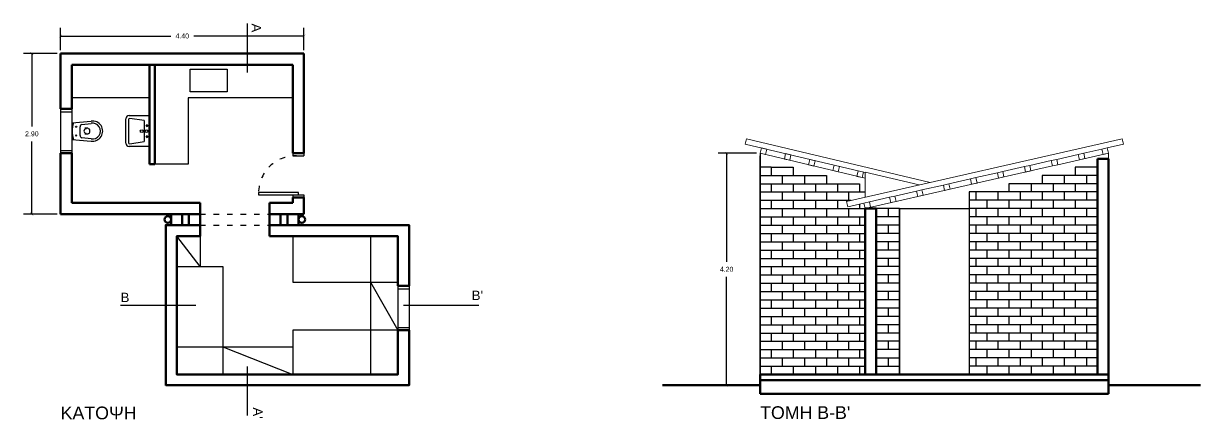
# Model space of a CAD drawing. Header units: millimetres. Extents: x 36.7 to 96.9, y 30.4 to 46.6.
# Drawn here: x 36.65 to 57.94, y 39.41 to 46.57 of the extents above; entities that cross this region are included whole.
import ezdxf

# ---------------------------------------------------------------- set-up
doc = ezdxf.new("R2010")
doc.units = ezdxf.units.MM
doc.linetypes.add('ACAD_ISO03W100', pattern=[30, 12, -18])
doc.linetypes.add('HIDDEN', pattern=[9.525, 6.35, -3.175])
doc.layers.add('ΠΡΟΒΑΛΛΟΜΕΝΑ 2', color=8, linetype='Continuous')
doc.layers.add('ΣΤΕΓΗ', color=2, linetype='Continuous', lineweight=20)
doc.layers.add('ΤΕΜΝΟΜΕΝΑ', color=5, linetype='Continuous', lineweight=50)
doc.styles.get("Standard").update_dxf_attribs({"font": 'arial.ttf'})
doc.dimstyles.new('new', dxfattribs={"dimtxt": 0.09, "dimasz": 0.05, "dimexe": 0.15, "dimexo": 0.0625, "dimgap": 0.09, "dimtad": 0, "dimtih": 1, "dimtoh": 1, "dimzin": 0, "dimdsep": 46, "dimtxsty": 'Standard', "dimblk": 'ARCHTICK', "dimcen": 0.09, "dimadec": 0, "dimazin": 0, "dimtfac": 1, "dimtofl": 0, "dimtmove": 0, "dimatfit": 3, "dimfxl": 0, "dimtolj": 1, "dimtzin": 0, "dimarcsym": 0})

# ---------------------------------------------------------------- blocks, each defined once
blk = doc.blocks.new('_ArchTick')
at = {"color": 0, "linetype": 'ByBlock', "const_width": 0.15}
blk.add_lwpolyline([(-0.5, -0.5), (0.5, 0.5)], dxfattribs=at)
blk = doc.blocks.new('*D11')
at = {"layer": 'DEFPOINTS', "color": 0, "transparency": 16777216}
for p in [(37.326, 46.028), (36.805, 43.128), (37.326, 43.128)]:
    blk.add_point(p, dxfattribs=at)
at = {"layer": 'ΠΡΟΒΑΛΛΟΜΕΝΑ 2', "color": 0, "linetype": 'HIDDEN', "lineweight": -2, "transparency": 16777216}
for p, q in [((37.263, 46.028), (36.655, 46.028)), ((37.263, 43.128), (36.655, 43.128))]:
    blk.add_line(p, q, dxfattribs=at)
at = {"layer": 'ΠΡΟΒΑΛΛΟΜΕΝΑ 2', "color": 0, "linetype": 'Continuous', "lineweight": -2, "transparency": 16777216}
for p, q in [((36.805, 46.028), (36.805, 44.714)), ((36.805, 43.128), (36.805, 44.442))]:
    blk.add_line(p, q, dxfattribs=at)
at = {"layer": 'ΠΡΟΒΑΛΛΟΜΕΝΑ 2', "color": 0, "lineweight": -2, "transparency": 16777216, "xscale": 0.05, "yscale": 0.05, "zscale": 0.05}
for p, rotation in [((36.805, 46.028), 90), ((36.805, 43.128), 270)]:
    blk.add_blockref('_ArchTick', p, dxfattribs=dict(at, rotation=rotation))
at = {"layer": 'ΠΡΟΒΑΛΛΟΜΕΝΑ 2', "color": 0, "transparency": 16777216, "insert": (36.805, 44.578), "char_height": 0.09, "attachment_point": 5}
blk.add_mtext('\\A1;2.90', dxfattribs=at)
blk = doc.blocks.new('*D12')
at = {"layer": 'DEFPOINTS', "color": 0, "transparency": 16777216}
for p in [(41.726, 46.347), (37.326, 46.028), (41.726, 46.028)]:
    blk.add_point(p, dxfattribs=at)
at = {"layer": 'ΠΡΟΒΑΛΛΟΜΕΝΑ 2', "color": 0, "linetype": 'HIDDEN', "lineweight": -2, "transparency": 16777216}
for p, q in [((37.326, 46.09), (37.326, 46.497)), ((41.726, 46.09), (41.726, 46.497))]:
    blk.add_line(p, q, dxfattribs=at)
at = {"layer": 'ΠΡΟΒΑΛΛΟΜΕΝΑ 2', "color": 0, "linetype": 'Continuous', "lineweight": -2, "transparency": 16777216}
for p, q in [((37.326, 46.347), (39.317, 46.347)), ((41.726, 46.347), (39.734, 46.347))]:
    blk.add_line(p, q, dxfattribs=at)
at = {"layer": 'ΠΡΟΒΑΛΛΟΜΕΝΑ 2', "color": 0, "lineweight": -2, "transparency": 16777216, "xscale": 0.05, "yscale": 0.05, "zscale": 0.05, "rotation": 180}
blk.add_blockref('_ArchTick', (37.326, 46.347), dxfattribs=at)
at = {"layer": 'ΠΡΟΒΑΛΛΟΜΕΝΑ 2', "color": 0, "lineweight": -2, "transparency": 16777216, "xscale": 0.05, "yscale": 0.05, "zscale": 0.05}
blk.add_blockref('_ArchTick', (41.726, 46.347), dxfattribs=at)
at = {"layer": 'ΠΡΟΒΑΛΛΟΜΕΝΑ 2', "color": 0, "transparency": 16777216, "insert": (39.526, 46.347), "char_height": 0.09, "attachment_point": 5}
blk.add_mtext('\\A1;4.40', dxfattribs=at)
blk = doc.blocks.new('*D10')
at = {"layer": 'DEFPOINTS', "color": 0, "transparency": 16777216}
for p in [(49.975, 44.227), (49.369, 40.032), (49.975, 40.032)]:
    blk.add_point(p, dxfattribs=at)
at = {"layer": 'ΠΡΟΒΑΛΛΟΜΕΝΑ 2', "color": 0, "linetype": 'HIDDEN', "lineweight": -2, "transparency": 16777216}
for p, q in [((49.912, 44.227), (49.219, 44.227)), ((49.912, 40.032), (49.219, 40.032))]:
    blk.add_line(p, q, dxfattribs=at)
at = {"layer": 'ΠΡΟΒΑΛΛΟΜΕΝΑ 2', "color": 0, "linetype": 'Continuous', "lineweight": -2, "transparency": 16777216}
for p, q in [((49.369, 44.227), (49.369, 42.265)), ((49.369, 40.032), (49.369, 41.994))]:
    blk.add_line(p, q, dxfattribs=at)
at = {"layer": 'ΠΡΟΒΑΛΛΟΜΕΝΑ 2', "color": 0, "lineweight": -2, "transparency": 16777216, "xscale": 0.05, "yscale": 0.05, "zscale": 0.05}
for p, rotation in [((49.369, 44.227), 90), ((49.369, 40.032), 270)]:
    blk.add_blockref('_ArchTick', p, dxfattribs=dict(at, rotation=rotation))
at = {"layer": 'ΠΡΟΒΑΛΛΟΜΕΝΑ 2', "color": 0, "transparency": 16777216, "insert": (49.369, 42.129), "char_height": 0.09, "attachment_point": 5}
blk.add_mtext('\\A1;4.20', dxfattribs=at)

msp = doc.modelspace()

# ---------------------------------------------------------------- linework, layer by layer
at = {"layer": 'ΠΡΟΒΑΛΛΟΜΕΝΑ 2'}
for p, q in [((40.704, 45.687), (40.704, 46.573)), ((38.926, 45.228), (37.526, 45.228)), ((41.526, 45.228), (39.632, 45.228)), ((39.632, 45.228), (39.632, 44.028)), ((37.326, 45.028), (37.326, 44.228)), ((37.326, 44.978), (37.526, 44.978)), ((37.526, 45.028), (37.526, 44.228)), ((38.566, 44.908), (38.926, 44.908)), ((37.526, 44.778), (37.876, 44.808)), ((37.676, 44.548), (37.676, 44.707)), ((37.711, 44.747), (37.876, 44.768)), ((38.506, 44.408), (38.506, 44.848)), ((38.556, 44.838), (38.556, 44.418)), ((38.836, 44.818), (38.576, 44.858)), ((38.836, 44.818), (38.836, 44.438)), ((37.876, 44.488), (37.711, 44.508)), ((37.816, 44.678), (37.766, 44.678)), ((37.766, 44.578), (37.816, 44.578)), ((37.326, 44.278), (37.526, 44.278)), ((37.526, 44.478), (37.876, 44.448)), ((38.926, 44.348), (38.566, 44.348)), ((38.576, 44.398), (38.836, 44.438)), ((41.526, 44.228), (41.526, 44.178)), ((41.526, 44.178), (41.726, 44.178)), ((41.726, 44.228), (41.726, 44.178)), ((49.975, 44.227), (49.975, 40.227)), ((49.975, 40.227), (49.975, 44.179)), ((49.975, 44.179), (49.975, 40.227)), ((49.975, 40.227), (49.975, 44.179)), ((39.632, 44.028), (39.032, 44.028)), ((50.175, 43.977), (49.975, 43.977)), ((50.175, 43.977), (50.175, 43.827)), ((50.175, 43.977), (50.575, 43.977)), ((50.575, 43.977), (50.575, 43.827)), ((56.075, 43.977), (55.675, 43.977)), ((55.675, 43.977), (55.675, 43.827)), ((49.975, 43.827), (51.175, 43.827)), ((49.975, 43.677), (51.775, 43.677)), ((50.175, 43.677), (50.175, 43.527)), ((50.375, 43.827), (50.375, 43.677)), ((50.575, 43.677), (50.575, 43.527)), ((50.775, 43.827), (50.775, 43.677)), ((50.975, 43.677), (50.975, 43.527)), ((51.175, 43.827), (51.175, 43.677)), ((51.375, 43.677), (51.375, 43.527)), ((51.775, 43.677), (51.775, 43.527)), ((56.075, 43.677), (54.475, 43.677)), ((54.475, 43.677), (54.475, 43.527)), ((54.875, 43.677), (54.875, 43.527)), ((56.075, 43.827), (55.075, 43.827)), ((55.075, 43.827), (55.075, 43.677)), ((55.275, 43.677), (55.275, 43.527)), ((55.475, 43.827), (55.475, 43.677)), ((55.675, 43.677), (55.675, 43.527)), ((55.875, 43.827), (55.875, 43.677)), ((41.526, 43.478), (41.726, 43.478)), ((41.526, 43.478), (41.526, 43.428)), ((41.726, 43.478), (41.726, 43.428)), ((49.975, 43.527), (51.875, 43.527)), ((50.375, 43.527), (50.375, 43.377)), ((50.775, 43.527), (50.775, 43.377)), ((51.175, 43.527), (51.175, 43.377)), ((51.575, 43.527), (51.575, 43.377)), ((53.755, 43.527), (53.755, 40.227)), ((56.075, 43.527), (53.755, 43.527)), ((53.875, 43.527), (53.875, 43.377)), ((54.275, 43.527), (54.275, 43.377)), ((54.675, 43.527), (54.675, 43.377)), ((55.075, 43.527), (55.075, 43.377)), ((55.475, 43.527), (55.475, 43.377)), ((55.875, 43.527), (55.875, 43.377)), ((49.975, 43.377), (51.621, 43.377)), ((49.975, 43.227), (51.875, 43.227)), ((50.175, 43.377), (50.175, 43.227)), ((50.375, 43.227), (50.375, 43.077)), ((50.575, 43.377), (50.575, 43.227)), ((50.775, 43.227), (50.775, 43.077)), ((50.975, 43.377), (50.975, 43.227)), ((51.175, 43.227), (51.175, 43.077)), ((51.375, 43.377), (51.375, 43.227)), ((51.575, 43.227), (51.575, 43.077)), ((51.775, 43.304), (51.775, 43.227)), ((52.496, 43.229), (52.075, 43.229)), ((52.295, 43.077), (52.295, 43.229)), ((52.496, 40.227), (52.496, 43.229)), ((52.496, 43.229), (53.755, 43.227)), ((52.496, 43.227), (52.496, 40.227)), ((56.075, 43.377), (53.755, 43.377)), ((56.075, 43.227), (53.755, 43.227)), ((53.875, 43.227), (53.875, 43.077)), ((54.075, 43.377), (54.075, 43.227)), ((54.075, 43.304), (54.075, 43.227)), ((54.275, 43.227), (54.275, 43.077)), ((54.475, 43.377), (54.475, 43.227)), ((54.675, 43.227), (54.675, 43.077)), ((54.875, 43.377), (54.875, 43.227)), ((55.075, 43.227), (55.075, 43.077)), ((55.275, 43.377), (55.275, 43.227)), ((55.475, 43.227), (55.475, 43.077)), ((55.675, 43.377), (55.675, 43.227)), ((55.875, 43.227), (55.875, 43.077)), ((49.975, 43.077), (51.875, 43.077)), ((50.175, 43.077), (50.175, 42.927)), ((50.575, 43.077), (50.575, 42.927)), ((50.975, 43.077), (50.975, 42.927)), ((51.375, 43.077), (51.375, 42.927)), ((51.775, 43.077), (51.775, 42.927)), ((52.496, 43.077), (52.075, 43.077)), ((56.075, 43.077), (53.755, 43.077)), ((54.075, 43.077), (54.075, 42.927)), ((54.475, 43.077), (54.475, 42.927)), ((54.875, 43.077), (54.875, 42.927)), ((55.275, 43.077), (55.275, 42.927)), ((55.675, 43.077), (55.675, 42.927)), ((49.975, 42.927), (51.875, 42.927)), ((50.375, 42.927), (50.375, 42.777)), ((50.775, 42.927), (50.775, 42.777)), ((51.175, 42.927), (51.175, 42.777)), ((51.575, 42.927), (51.575, 42.777)), ((52.496, 42.927), (52.075, 42.927)), ((52.295, 42.777), (52.295, 42.927)), ((56.075, 42.927), (53.755, 42.927)), ((53.875, 42.927), (53.875, 42.777)), ((54.275, 42.927), (54.275, 42.777)), ((54.675, 42.927), (54.675, 42.777)), ((55.075, 42.927), (55.075, 42.777)), ((55.475, 42.927), (55.475, 42.777)), ((55.875, 42.927), (55.875, 42.777)), ((39.847, 42.178), (39.426, 42.728)), ((39.847, 42.728), (39.847, 42.178)), ((41.526, 42.728), (41.526, 41.896)), ((42.929, 42.727), (42.929, 41.896)), ((49.975, 42.777), (51.875, 42.777)), ((49.975, 42.627), (51.875, 42.627)), ((50.175, 42.777), (50.175, 42.627)), ((50.375, 42.627), (50.375, 42.477)), ((50.575, 42.777), (50.575, 42.627)), ((50.775, 42.627), (50.775, 42.477)), ((50.975, 42.777), (50.975, 42.627)), ((51.175, 42.627), (51.175, 42.477)), ((51.375, 42.777), (51.375, 42.627)), ((51.575, 42.627), (51.575, 42.477)), ((51.775, 42.777), (51.775, 42.627)), ((52.496, 42.777), (52.075, 42.777)), ((52.496, 42.627), (52.075, 42.627)), ((52.295, 42.477), (52.295, 42.627)), ((56.075, 42.777), (53.755, 42.777)), ((56.075, 42.627), (53.755, 42.627)), ((53.875, 42.627), (53.875, 42.477)), ((54.075, 42.777), (54.075, 42.627)), ((54.275, 42.627), (54.275, 42.477)), ((54.475, 42.777), (54.475, 42.627)), ((54.675, 42.627), (54.675, 42.477)), ((54.875, 42.777), (54.875, 42.627)), ((55.075, 42.627), (55.075, 42.477)), ((55.275, 42.777), (55.275, 42.627)), ((55.475, 42.627), (55.475, 42.477)), ((55.675, 42.777), (55.675, 42.627)), ((55.875, 42.627), (55.875, 42.477)), ((49.975, 42.477), (51.875, 42.477)), ((50.175, 42.477), (50.175, 42.327)), ((50.575, 42.477), (50.575, 42.327)), ((50.975, 42.477), (50.975, 42.327)), ((51.375, 42.477), (51.375, 42.327)), ((51.775, 42.477), (51.775, 42.327)), ((52.496, 42.477), (52.075, 42.477)), ((56.075, 42.477), (53.755, 42.477)), ((54.075, 42.477), (54.075, 42.327)), ((54.475, 42.477), (54.475, 42.327)), ((54.875, 42.477), (54.875, 42.327)), ((55.275, 42.477), (55.275, 42.327)), ((55.675, 42.477), (55.675, 42.327)), ((39.426, 42.178), (40.257, 42.178)), ((40.257, 42.178), (40.257, 40.228)), ((49.975, 42.327), (51.875, 42.327)), ((49.975, 42.177), (51.875, 42.177)), ((50.175, 42.177), (50.175, 42.027)), ((50.375, 42.327), (50.375, 42.177)), ((50.575, 42.177), (50.575, 42.027)), ((50.775, 42.327), (50.775, 42.177)), ((50.975, 42.177), (50.975, 42.027)), ((51.175, 42.327), (51.175, 42.177)), ((51.375, 42.177), (51.375, 42.027)), ((51.575, 42.327), (51.575, 42.177)), ((51.775, 42.177), (51.775, 42.027)), ((52.496, 42.327), (52.075, 42.327)), ((52.496, 42.177), (52.075, 42.177)), ((52.295, 42.177), (52.295, 42.327)), ((56.075, 42.327), (53.755, 42.327)), ((56.075, 42.177), (53.755, 42.177)), ((53.875, 42.327), (53.875, 42.177)), ((54.075, 42.177), (54.075, 42.027)), ((54.275, 42.327), (54.275, 42.177)), ((54.475, 42.177), (54.475, 42.027)), ((54.675, 42.327), (54.675, 42.177)), ((54.875, 42.177), (54.875, 42.027)), ((55.075, 42.327), (55.075, 42.177)), ((55.275, 42.177), (55.275, 42.027)), ((55.475, 42.327), (55.475, 42.177)), ((55.675, 42.177), (55.675, 42.027)), ((55.875, 42.327), (55.875, 42.177)), ((49.975, 42.027), (51.875, 42.027)), ((50.375, 42.027), (50.375, 41.877)), ((50.775, 42.027), (50.775, 41.877)), ((51.175, 42.027), (51.175, 41.877)), ((51.575, 42.027), (51.575, 41.877)), ((52.496, 42.027), (52.075, 42.027)), ((52.295, 41.877), (52.295, 42.027)), ((56.075, 42.027), (53.755, 42.027)), ((53.875, 42.027), (53.875, 41.877)), ((54.275, 42.027), (54.275, 41.877)), ((54.675, 42.027), (54.675, 41.877)), ((55.075, 42.027), (55.075, 41.877)), ((55.475, 42.027), (55.475, 41.877)), ((55.875, 42.027), (55.875, 41.877)), ((41.526, 41.896), (43.426, 41.896)), ((42.929, 41.896), (42.929, 41.028)), ((42.929, 41.896), (43.426, 41.028)), ((43.426, 41.828), (43.426, 41.028)), ((43.426, 41.778), (43.626, 41.778)), ((43.626, 41.828), (43.626, 41.028)), ((49.975, 41.877), (51.875, 41.877)), ((49.975, 41.727), (51.875, 41.727)), ((50.175, 41.877), (50.175, 41.727)), ((50.375, 41.727), (50.375, 41.577)), ((50.575, 41.877), (50.575, 41.727)), ((50.775, 41.727), (50.775, 41.577)), ((50.975, 41.877), (50.975, 41.727)), ((51.175, 41.727), (51.175, 41.577)), ((51.375, 41.877), (51.375, 41.727)), ((51.575, 41.727), (51.575, 41.577)), ((51.775, 41.877), (51.775, 41.727)), ((52.496, 41.877), (52.075, 41.877)), ((52.496, 41.727), (52.075, 41.727)), ((52.295, 41.577), (52.295, 41.727)), ((56.075, 41.877), (53.755, 41.877)), ((56.075, 41.727), (53.755, 41.727)), ((53.875, 41.727), (53.875, 41.577)), ((54.075, 41.877), (54.075, 41.727)), ((54.275, 41.727), (54.275, 41.577)), ((54.475, 41.877), (54.475, 41.727)), ((54.675, 41.727), (54.675, 41.577)), ((54.875, 41.877), (54.875, 41.727)), ((55.075, 41.727), (55.075, 41.577)), ((55.275, 41.877), (55.275, 41.727)), ((55.475, 41.727), (55.475, 41.577)), ((55.675, 41.877), (55.675, 41.727)), ((55.875, 41.727), (55.875, 41.577)), ((49.975, 41.577), (51.875, 41.577)), ((50.175, 41.577), (50.175, 41.427)), ((50.575, 41.577), (50.575, 41.427)), ((50.975, 41.577), (50.975, 41.427)), ((51.375, 41.577), (51.375, 41.427)), ((51.775, 41.577), (51.775, 41.427)), ((52.496, 41.577), (52.075, 41.577)), ((56.075, 41.577), (53.755, 41.577)), ((54.075, 41.577), (54.075, 41.427)), ((54.475, 41.577), (54.475, 41.427)), ((54.875, 41.577), (54.875, 41.427)), ((55.275, 41.577), (55.275, 41.427)), ((55.675, 41.577), (55.675, 41.427)), ((39.768, 41.473), (38.411, 41.473)), ((44.891, 41.473), (43.528, 41.473)), ((49.975, 41.427), (51.875, 41.427)), ((50.375, 41.427), (50.375, 41.277)), ((50.775, 41.427), (50.775, 41.277)), ((51.175, 41.427), (51.175, 41.277)), ((51.575, 41.427), (51.575, 41.277)), ((52.496, 41.427), (52.075, 41.427)), ((52.295, 41.277), (52.295, 41.427)), ((56.075, 41.427), (53.755, 41.427)), ((53.875, 41.427), (53.875, 41.277)), ((54.275, 41.427), (54.275, 41.277)), ((54.675, 41.427), (54.675, 41.277)), ((55.075, 41.427), (55.075, 41.277)), ((55.475, 41.427), (55.475, 41.277)), ((55.875, 41.427), (55.875, 41.277)), ((43.426, 41.078), (43.626, 41.078)), ((49.975, 41.277), (51.875, 41.277)), ((49.975, 41.127), (51.875, 41.127)), ((50.175, 41.277), (50.175, 41.127)), ((50.375, 41.127), (50.375, 40.977)), ((50.575, 41.277), (50.575, 41.127)), ((50.775, 41.127), (50.775, 40.977)), ((50.975, 41.277), (50.975, 41.127)), ((51.175, 41.127), (51.175, 40.977)), ((51.375, 41.277), (51.375, 41.127)), ((51.575, 41.127), (51.575, 40.977)), ((51.775, 41.277), (51.775, 41.127)), ((52.496, 41.277), (52.075, 41.277)), ((52.496, 41.127), (52.075, 41.127)), ((52.295, 40.977), (52.295, 41.127)), ((56.075, 41.277), (53.755, 41.277)), ((56.075, 41.127), (53.755, 41.127)), ((53.875, 41.127), (53.875, 40.977)), ((54.075, 41.277), (54.075, 41.127)), ((54.275, 41.127), (54.275, 40.977)), ((54.475, 41.277), (54.475, 41.127)), ((54.675, 41.127), (54.675, 40.977)), ((54.875, 41.277), (54.875, 41.127)), ((55.075, 41.127), (55.075, 40.977)), ((55.275, 41.277), (55.275, 41.127)), ((55.475, 41.127), (55.475, 40.977)), ((55.675, 41.277), (55.675, 41.127)), ((55.875, 41.127), (55.875, 40.977)), ((43.426, 41.028), (41.526, 41.028)), ((41.526, 41.028), (41.526, 40.228)), ((42.929, 41.027), (42.929, 40.228)), ((49.975, 40.977), (51.875, 40.977)), ((50.175, 40.977), (50.175, 40.827)), ((50.575, 40.977), (50.575, 40.827)), ((50.975, 40.977), (50.975, 40.827)), ((51.375, 40.977), (51.375, 40.827)), ((51.775, 40.977), (51.775, 40.827)), ((52.496, 40.977), (52.075, 40.977)), ((56.075, 40.977), (53.755, 40.977)), ((54.075, 40.977), (54.075, 40.827)), ((54.475, 40.977), (54.475, 40.827)), ((54.875, 40.977), (54.875, 40.827)), ((55.275, 40.977), (55.275, 40.827)), ((55.675, 40.977), (55.675, 40.827)), ((39.427, 40.725), (40.257, 40.725)), ((40.257, 40.725), (41.526, 40.725)), ((40.257, 40.725), (41.526, 40.228)), ((49.975, 40.827), (51.875, 40.827)), ((49.975, 40.677), (51.875, 40.677)), ((50.175, 40.677), (50.175, 40.527)), ((50.375, 40.827), (50.375, 40.677)), ((50.575, 40.677), (50.575, 40.527)), ((50.775, 40.827), (50.775, 40.677)), ((50.975, 40.677), (50.975, 40.527)), ((51.175, 40.827), (51.175, 40.677)), ((51.375, 40.677), (51.375, 40.527)), ((51.575, 40.827), (51.575, 40.677)), ((51.775, 40.677), (51.775, 40.527)), ((52.496, 40.827), (52.075, 40.827)), ((52.496, 40.677), (52.075, 40.677)), ((52.295, 40.677), (52.295, 40.827)), ((56.075, 40.827), (53.755, 40.827)), ((56.075, 40.677), (53.755, 40.677)), ((53.875, 40.827), (53.875, 40.677)), ((54.075, 40.677), (54.075, 40.527)), ((54.275, 40.827), (54.275, 40.677)), ((54.475, 40.677), (54.475, 40.527)), ((54.675, 40.827), (54.675, 40.677)), ((54.875, 40.677), (54.875, 40.527)), ((55.075, 40.827), (55.075, 40.677)), ((55.275, 40.677), (55.275, 40.527)), ((55.475, 40.827), (55.475, 40.677)), ((55.675, 40.677), (55.675, 40.527)), ((55.875, 40.827), (55.875, 40.677)), ((49.975, 40.527), (51.875, 40.527)), ((50.375, 40.527), (50.375, 40.377)), ((50.775, 40.527), (50.775, 40.377)), ((51.175, 40.527), (51.175, 40.377)), ((51.575, 40.527), (51.575, 40.377)), ((52.075, 40.527), (52.496, 40.527)), ((52.295, 40.377), (52.295, 40.527)), ((56.075, 40.527), (53.755, 40.527)), ((53.875, 40.527), (53.875, 40.377)), ((54.275, 40.527), (54.275, 40.377)), ((54.675, 40.527), (54.675, 40.377)), ((55.075, 40.527), (55.075, 40.377)), ((55.475, 40.527), (55.475, 40.377)), ((55.875, 40.527), (55.875, 40.377)), ((40.704, 39.485), (40.704, 40.37)), ((49.975, 40.377), (51.875, 40.377)), ((50.175, 40.377), (50.175, 40.227)), ((50.575, 40.377), (50.575, 40.227)), ((50.975, 40.377), (50.975, 40.227)), ((51.375, 40.377), (51.375, 40.227)), ((51.775, 40.377), (51.775, 40.227)), ((52.075, 40.377), (52.496, 40.377)), ((56.075, 40.377), (53.755, 40.377)), ((54.075, 40.377), (54.075, 40.227)), ((54.475, 40.377), (54.475, 40.227)), ((54.875, 40.377), (54.875, 40.227)), ((55.275, 40.377), (55.275, 40.227)), ((55.675, 40.377), (55.675, 40.227))]:
    msp.add_line(p, q, dxfattribs=at)
at = {"layer": 'ΠΡΟΒΑΛΛΟΜΕΝΑ 2', "linetype": 'ACAD_ISO03W100', "ltscale": 0.008}
for p, q in [((39.847, 43.128), (41.104, 43.128)), ((39.847, 42.928), (41.104, 42.928))]:
    msp.add_line(p, q, dxfattribs=at)
at = {"layer": 'ΠΡΟΒΑΛΛΟΜΕΝΑ 2'}
for points in [[(39.671, 45.75), (40.335, 45.75), (40.335, 45.339), (39.671, 45.339)], [(40.906, 43.518), (40.906, 43.478), (41.626, 43.478), (41.626, 43.518)]]:
    msp.add_lwpolyline(points, close=True, dxfattribs=at)
for centre, radius in [((37.606, 44.708), 0.01), ((37.606, 44.548), 0.01), ((38.792, 44.628), 0.025), ((38.879, 44.628), 0.025)]:
    msp.add_circle(centre, radius, dxfattribs=at)
for centre, radius, start, end in [((38.566, 44.848), 0.06, 90, 180), ((38.108, 44.628), 0.572, 164.8107, 195.1893), ((37.716, 44.707), 0.04, 97.125, 180), ((37.904, 44.628), 0.182, 261.2026, 98.7974), ((37.903, 44.628), 0.143, 258.9449, 101.0551), ((38.576, 44.838), 0.02, 90, 180), ((37.716, 44.548), 0.04, 180, 262.875), ((37.786, 44.628), 0.04, 90, 270), ((37.805, 44.628), 0.0512, 282.6804, 77.3196), ((38.566, 44.408), 0.06, 180, 270), ((38.576, 44.418), 0.02, 180, 270)]:
    msp.add_arc(centre, radius, start, end, dxfattribs=at)
at = {"layer": 'ΠΡΟΒΑΛΛΟΜΕΝΑ 2', "linetype": 'ACAD_ISO03W100', "ltscale": 0.008}
msp.add_arc((41.57, 43.515), 0.665, 85.1868, 183.1994, dxfattribs=at)
at = {"layer": 'ΠΡΟΒΑΛΛΟΜΕΝΑ 2'}
for points, invisible_edges in [([(38.897, 44.717, 0.84), (38.876, 44.738, 0.84), (38.871, 44.727, 0.84)], 13), ([(38.876, 44.738, 0.8), (38.897, 44.717, 0.8), (38.871, 44.727, 0.8)], 7), ([(38.876, 44.738, 0.8), (38.871, 44.727, 0.8), (38.871, 44.727, 0.84)], 12), ([(38.871, 44.727, 0.84), (38.876, 44.738, 0.84), (38.876, 44.738, 0.8)], 12), ([(38.897, 44.717, 0.84), (38.871, 44.727, 0.84), (38.876, 44.717, 0.84)], 13), ([(38.871, 44.727, 0.8), (38.897, 44.717, 0.8), (38.876, 44.717, 0.8)], 7), ([(38.871, 44.727, 0.8), (38.876, 44.717, 0.8), (38.876, 44.717, 0.84)], 12), ([(38.876, 44.717, 0.84), (38.871, 44.727, 0.84), (38.871, 44.727, 0.8)], 12), ([(38.897, 44.717, 0.84), (38.886, 44.742, 0.84), (38.876, 44.738, 0.84)], 13), ([(38.886, 44.742, 0.8), (38.897, 44.717, 0.8), (38.876, 44.738, 0.8)], 7), ([(38.886, 44.742, 0.8), (38.876, 44.738, 0.8), (38.876, 44.738, 0.84)], 12), ([(38.876, 44.738, 0.84), (38.886, 44.742, 0.84), (38.886, 44.742, 0.8)], 12), ([(38.897, 44.717, 0.84), (38.876, 44.717, 0.84), (38.886, 44.712, 0.84)], 5), ([(38.876, 44.717, 0.8), (38.897, 44.717, 0.8), (38.886, 44.712, 0.8)], 5), ([(38.876, 44.717, 0.8), (38.886, 44.712, 0.8), (38.886, 44.712, 0.84)], 12), ([(38.886, 44.712, 0.84), (38.876, 44.717, 0.84), (38.876, 44.717, 0.8)], 12), ([(38.897, 44.717, 0.84), (38.897, 44.738, 0.84), (38.886, 44.742, 0.84)], 13), ([(38.897, 44.738, 0.8), (38.897, 44.717, 0.8), (38.886, 44.742, 0.8)], 7), ([(38.897, 44.738, 0.8), (38.886, 44.742, 0.8), (38.886, 44.742, 0.84)], 12), ([(38.886, 44.742, 0.84), (38.897, 44.738, 0.84), (38.897, 44.738, 0.8)], 12), ([(38.886, 44.712, 0.8), (38.897, 44.717, 0.8), (38.897, 44.717, 0.84)], 12), ([(38.897, 44.717, 0.84), (38.886, 44.712, 0.84), (38.886, 44.712, 0.8)], 12), ([(38.897, 44.717, 0.84), (38.901, 44.727, 0.84), (38.897, 44.738, 0.84)], 12), ([(38.901, 44.727, 0.8), (38.897, 44.717, 0.8), (38.897, 44.738, 0.8)], 6), ([(38.901, 44.727, 0.8), (38.897, 44.738, 0.8), (38.897, 44.738, 0.84)], 12), ([(38.897, 44.738, 0.84), (38.901, 44.727, 0.84), (38.901, 44.727, 0.8)], 12), ([(38.897, 44.717, 0.8), (38.901, 44.727, 0.8), (38.901, 44.727, 0.84)], 12), ([(38.901, 44.727, 0.84), (38.897, 44.717, 0.84), (38.897, 44.717, 0.8)], 12), ([(38.897, 44.516, 0.84), (38.876, 44.537, 0.84), (38.871, 44.526, 0.84)], 13), ([(38.876, 44.537, 0.8), (38.897, 44.516, 0.8), (38.871, 44.526, 0.8)], 7), ([(38.876, 44.537, 0.8), (38.871, 44.526, 0.8), (38.871, 44.526, 0.84)], 12), ([(38.871, 44.526, 0.84), (38.876, 44.537, 0.84), (38.876, 44.537, 0.8)], 12), ([(38.897, 44.516, 0.84), (38.871, 44.526, 0.84), (38.876, 44.516, 0.84)], 13), ([(38.871, 44.526, 0.8), (38.897, 44.516, 0.8), (38.876, 44.516, 0.8)], 7), ([(38.871, 44.526, 0.8), (38.876, 44.516, 0.8), (38.876, 44.516, 0.84)], 12), ([(38.876, 44.516, 0.84), (38.871, 44.526, 0.84), (38.871, 44.526, 0.8)], 12), ([(38.897, 44.516, 0.84), (38.886, 44.541, 0.84), (38.876, 44.537, 0.84)], 13), ([(38.886, 44.541, 0.8), (38.897, 44.516, 0.8), (38.876, 44.537, 0.8)], 7), ([(38.886, 44.541, 0.8), (38.876, 44.537, 0.8), (38.876, 44.537, 0.84)], 12), ([(38.876, 44.537, 0.84), (38.886, 44.541, 0.84), (38.886, 44.541, 0.8)], 12), ([(38.897, 44.516, 0.84), (38.876, 44.516, 0.84), (38.886, 44.511, 0.84)], 5), ([(38.876, 44.516, 0.8), (38.897, 44.516, 0.8), (38.886, 44.511, 0.8)], 5), ([(38.876, 44.516, 0.8), (38.886, 44.511, 0.8), (38.886, 44.511, 0.84)], 12), ([(38.886, 44.511, 0.84), (38.876, 44.516, 0.84), (38.876, 44.516, 0.8)], 12), ([(38.897, 44.516, 0.84), (38.897, 44.537, 0.84), (38.886, 44.541, 0.84)], 13), ([(38.897, 44.537, 0.8), (38.897, 44.516, 0.8), (38.886, 44.541, 0.8)], 7), ([(38.897, 44.537, 0.8), (38.886, 44.541, 0.8), (38.886, 44.541, 0.84)], 12), ([(38.886, 44.541, 0.84), (38.897, 44.537, 0.84), (38.897, 44.537, 0.8)], 12), ([(38.886, 44.511, 0.8), (38.897, 44.516, 0.8), (38.897, 44.516, 0.84)], 12), ([(38.897, 44.516, 0.84), (38.886, 44.511, 0.84), (38.886, 44.511, 0.8)], 12), ([(38.897, 44.516, 0.84), (38.901, 44.526, 0.84), (38.897, 44.537, 0.84)], 12), ([(38.901, 44.526, 0.8), (38.897, 44.516, 0.8), (38.897, 44.537, 0.8)], 6), ([(38.901, 44.526, 0.8), (38.897, 44.537, 0.8), (38.897, 44.537, 0.84)], 12), ([(38.897, 44.537, 0.84), (38.901, 44.526, 0.84), (38.901, 44.526, 0.8)], 12), ([(38.897, 44.516, 0.8), (38.901, 44.526, 0.8), (38.901, 44.526, 0.84)], 12), ([(38.901, 44.526, 0.84), (38.897, 44.516, 0.84), (38.897, 44.516, 0.8)], 12)]:
    msp.add_3dface(points, dxfattribs=dict(at, invisible_edges=invisible_edges))
at = {"layer": 'ΣΤΕΓΗ'}
for p, q in [((49.706, 44.394), (49.729, 44.491)), ((53.049, 43.701), (49.729, 44.491)), ((51.538, 43.358), (56.523, 44.488)), ((56.523, 44.488), (56.545, 44.391)), ((51.875, 43.877), (49.706, 44.394)), ((49.975, 44.227), (49.998, 44.324)), ((55.826, 44.228), (56.155, 44.302)), ((56.155, 44.302), (56.253, 44.325)), ((56.177, 44.205), (56.155, 44.302)), ((56.253, 44.325), (56.545, 44.391)), ((56.275, 44.227), (56.253, 44.325)), ((51.875, 43.775), (49.975, 44.227)), ((50.413, 44.123), (50.436, 44.22)), ((54.851, 44.007), (55.241, 44.095)), ((55.241, 44.095), (55.338, 44.117)), ((55.263, 43.998), (55.241, 44.095)), ((55.338, 44.117), (55.728, 44.206)), ((55.36, 44.02), (55.338, 44.117)), ((55.36, 44.02), (56.275, 44.227)), ((55.728, 44.206), (55.826, 44.228)), ((55.75, 44.108), (55.728, 44.206)), ((55.75, 44.108), (55.848, 44.13)), ((55.848, 44.13), (55.826, 44.228)), ((56.177, 44.205), (56.275, 44.227)), ((56.275, 44.227), (56.275, 44.127)), ((51.875, 43.229), (55.263, 43.998)), ((51.875, 43.434), (51.875, 43.887)), ((51.875, 43.887), (52.849, 43.655)), ((53.875, 43.786), (54.266, 43.874)), ((54.266, 43.874), (54.363, 43.896)), ((54.288, 43.776), (54.266, 43.874)), ((54.363, 43.896), (54.753, 43.985)), ((54.385, 43.799), (54.363, 43.896)), ((54.753, 43.985), (54.851, 44.007)), ((54.775, 43.887), (54.753, 43.985)), ((54.775, 43.887), (54.875, 43.91)), ((54.873, 43.909), (54.851, 44.007)), ((55.263, 43.998), (55.36, 44.02)), ((52.9, 43.564), (53.29, 43.653)), ((53.388, 43.675), (53.778, 43.763)), ((53.778, 43.763), (53.875, 43.786)), ((53.8, 43.666), (53.778, 43.763)), ((53.8, 43.666), (53.898, 43.688)), ((53.898, 43.688), (53.875, 43.786)), ((54.288, 43.776), (54.385, 43.799)), ((51.95, 43.349), (52.315, 43.432)), ((52.315, 43.432), (52.413, 43.454)), ((52.337, 43.334), (52.315, 43.432)), ((52.413, 43.454), (52.803, 43.542)), ((52.435, 43.356), (52.413, 43.454)), ((52.803, 43.542), (52.9, 43.564)), ((52.825, 43.445), (52.803, 43.542)), ((52.825, 43.445), (52.922, 43.467)), ((52.922, 43.467), (52.9, 43.564)), ((51.56, 43.261), (51.538, 43.358)), ((51.56, 43.261), (51.853, 43.327)), ((51.853, 43.327), (51.95, 43.349)), ((51.875, 43.229), (51.853, 43.327)), ((51.875, 43.229), (51.972, 43.251)), ((51.972, 43.251), (51.95, 43.349)), ((52.337, 43.334), (52.435, 43.356))]:
    msp.add_line(p, q, dxfattribs=at)
for points in [[(50.072, 44.204), (49.975, 44.227), (49.998, 44.324), (50.095, 44.301)], [(50.51, 44.1), (50.413, 44.123), (50.436, 44.22), (50.533, 44.197)], [(50.948, 43.995), (50.85, 44.019), (50.873, 44.116), (50.971, 44.093)], [(51.385, 43.891), (51.288, 43.914), (51.311, 44.012), (51.408, 43.988)], [(51.823, 43.787), (51.726, 43.81), (51.749, 43.907), (51.846, 43.884)], [(53.41, 43.577), (53.312, 43.555), (53.29, 43.653), (53.388, 43.675)]]:
    msp.add_lwpolyline(points, close=True, dxfattribs=at)
at = {"layer": 'ΤΕΜΝΟΜΕΝΑ'}
for p, q in [((41.726, 46.028), (37.326, 46.028)), ((37.326, 46.028), (37.326, 45.828)), ((41.726, 44.228), (41.726, 46.028)), ((37.326, 45.828), (37.326, 45.028)), ((37.526, 45.828), (37.526, 45.028)), ((38.932, 45.828), (37.526, 45.828)), ((41.526, 45.828), (38.932, 45.828)), ((38.932, 45.828), (38.932, 44.028)), ((39.032, 45.828), (39.032, 44.028)), ((41.526, 44.228), (41.526, 45.828)), ((37.526, 45.028), (37.326, 45.028)), ((37.326, 44.228), (37.326, 43.128)), ((37.526, 44.228), (37.326, 44.228)), ((37.526, 44.228), (37.526, 43.328)), ((41.526, 44.228), (41.726, 44.228)), ((56.075, 44.127), (56.075, 40.227)), ((56.275, 44.127), (56.075, 44.127)), ((56.275, 44.127), (56.275, 40.227)), ((39.032, 44.028), (38.932, 44.028)), ((41.526, 43.328), (41.526, 43.428)), ((41.526, 43.428), (41.726, 43.428)), ((41.726, 43.328), (41.726, 43.428)), ((37.526, 43.328), (39.426, 43.328)), ((39.847, 43.328), (39.426, 43.328)), ((39.847, 43.128), (39.847, 43.328)), ((41.104, 43.328), (41.104, 43.128)), ((41.104, 43.328), (41.526, 43.328)), ((41.726, 43.128), (41.726, 43.328)), ((51.875, 40.227), (51.875, 43.229)), ((52.075, 43.229), (51.875, 43.229)), ((52.075, 43.229), (52.075, 40.227)), ((37.326, 43.128), (39.426, 43.128)), ((39.426, 43.128), (39.226, 43.128)), ((39.426, 43.128), (39.847, 43.128)), ((41.104, 43.128), (41.726, 43.128)), ((41.104, 42.928), (41.104, 42.728)), ((41.104, 42.728), (41.106, 42.728)), ((43.426, 41.828), (43.626, 41.828)), ((43.426, 41.028), (43.626, 41.028)), ((49.975, 40.227), (49.975, 40.032)), ((49.975, 40.227), (56.275, 40.227)), ((56.275, 40.227), (56.075, 40.227)), ((56.275, 39.987), (56.275, 40.227)), ((48.208, 40.032), (49.975, 40.032)), ((49.975, 40.127), (56.275, 40.127)), ((49.975, 40.032), (49.975, 39.877)), ((56.275, 40.127), (56.275, 40.032)), ((56.275, 40.032), (57.938, 40.032)), ((56.275, 40.032), (56.275, 39.877)), ((56.275, 39.877), (49.975, 39.877))]:
    msp.add_line(p, q, dxfattribs=at)
for points in [[(39.326, 43.128), (39.526, 43.128), (39.526, 42.928), (39.326, 42.928)], [(39.647, 43.128), (39.847, 43.128), (39.847, 42.928), (39.647, 42.928)], [(41.304, 43.128), (41.104, 43.128), (41.104, 42.928), (41.304, 42.928)], [(41.626, 43.128), (41.426, 43.128), (41.426, 42.928), (41.626, 42.928)]]:
    msp.add_lwpolyline(points, close=True, dxfattribs=at)
for points in [[(39.226, 40.028), (39.226, 42.928), (39.847, 42.928), (39.847, 42.728), (39.426, 42.728), (39.426, 40.228), (43.426, 40.228), (43.426, 41.028)], [(43.626, 41.828), (43.626, 42.928), (41.104, 42.928)], [(43.426, 41.828), (43.426, 42.728), (41.106, 42.728)], [(39.226, 40.032), (43.626, 40.032), (43.626, 40.232), (43.626, 41.028)]]:
    msp.add_lwpolyline(points, dxfattribs=at)
for centre in [(39.266, 43.028), (41.686, 43.028)]:
    msp.add_circle(centre, 0.0598, dxfattribs=at)

# ---------------------------------------------------------------- texts
at = {"layer": 'ΠΡΟΒΑΛΛΟΜΕΝΑ 2', "char_height": 0.17, "attachment_point": 1, "rotation": 270}
for s, insert in [('A', (40.95, 46.573)), ("A'", (40.977, 39.632))]:
    msp.add_mtext_dynamic_manual_height_columns(s, width=2.82521, gutter_width=1.149, heights=[0], dxfattribs=dict(at, insert=insert))
at = {"layer": 'ΠΡΟΒΑΛΛΟΜΕΝΑ 2', "attachment_point": 1}
for s, insert, char_height in [("B'", (44.76, 41.742), 0.17), ('B', (38.411, 41.705), 0.17), ('ΚΑΤΟΨΗ', (37.326, 39.647), 0.2297), ("ΤΟΜΗ B-B'", (49.975, 39.653), 0.2297)]:
    msp.add_mtext_dynamic_manual_height_columns(s, width=2.82521, gutter_width=1.149, heights=[0], dxfattribs=dict(at, insert=insert, char_height=char_height))

# ---------------------------------------------------------------- dimensions: what is measured, and where the dimension line sits
at = {"layer": 'ΠΡΟΒΑΛΛΟΜΕΝΑ 2'}
dim = msp.add_linear_dim(base=(41.726, 46.347), p1=(37.326, 46.028), p2=(41.726, 46.028), dimstyle='new', dxfattribs=at)
dim.commit()
dim.dimension.update_dxf_attribs({"geometry": '*D12', "text_midpoint": (39.526, 46.347)})
for base, p1, p2, picture, middle in [((36.805, 43.128), (37.326, 46.028), (37.326, 43.128), '*D11', (36.805, 44.578)), ((49.369064285, 40.03198983), (49.974759604, 44.22698983), (49.974759604, 40.03198983), '*D10', (49.369064285, 42.12948983))]:
    dim = msp.add_linear_dim(base=base, p1=p1, p2=p2, angle=90, dimstyle='new', dxfattribs=at)
    dim.commit()
    dim.dimension.update_dxf_attribs({"geometry": picture, "text_midpoint": middle})

doc.saveas('drawing.dxf')
